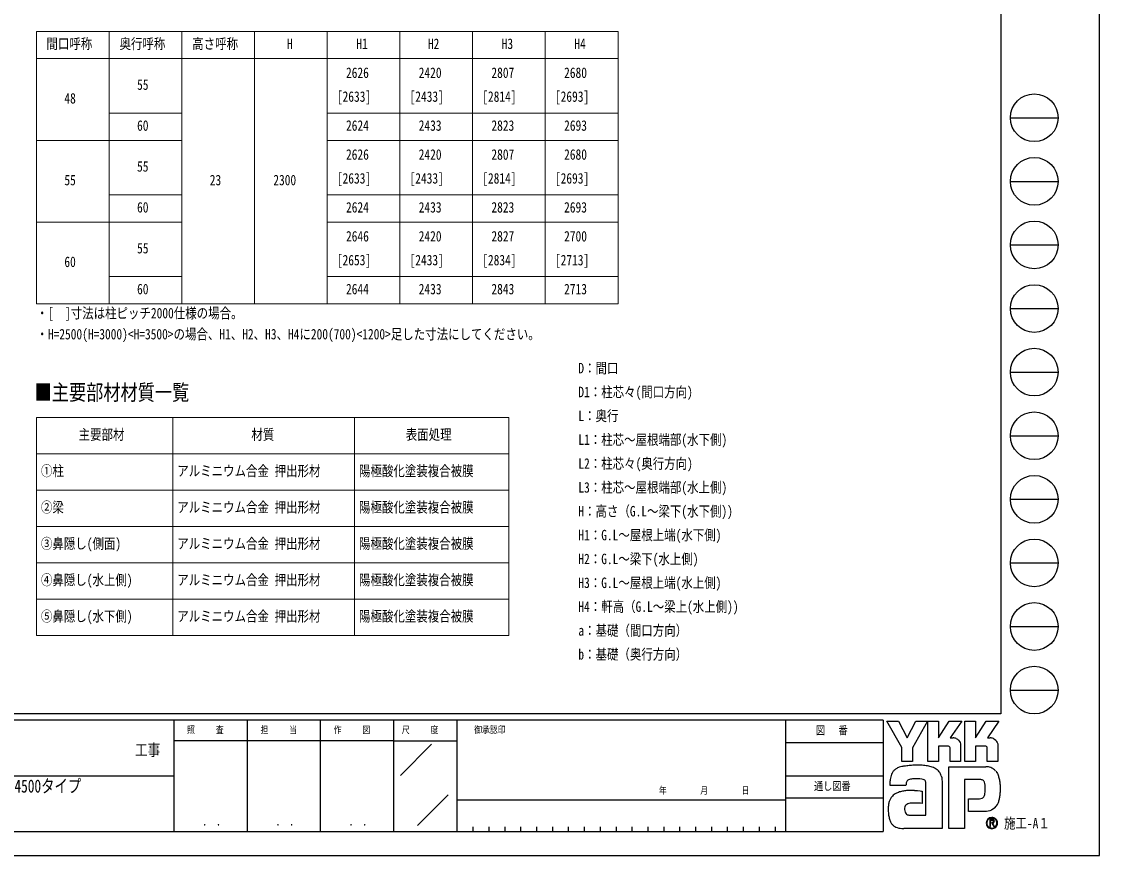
# Model space of a CAD drawing. Units: millimetres, scale not verified. Extents: x -14718 to 14718, y -10395 to 10395.
# Drawn here: x 2856 to 14718, y -10395 to -1216 of the extents above; entities that cross this region are included whole.
import ezdxf
from ezdxf.enums import TextEntityAlignment as Align

# ---------------------------------------------------------------- set-up
doc = ezdxf.new("R2010")
doc.units = ezdxf.units.MM
doc.header["$LTSCALE"] = 40
doc.layers.add('0-1_TABLE1', color=7, linetype='Continuous', lineweight=18)
doc.layers.add('0-2_USER1', color=3, linetype='Continuous')
doc.layers.add('0-8_YKK_ZWAK', color=7, linetype='Continuous')
doc.styles.add('ＭＳ ゴシック', font='')
doc.styles.get('ＭＳ ゴシック').set_extended_font_data('MS Gothic')

msp = doc.modelspace()

# ---------------------------------------------------------------- linework, layer by layer
at = {"layer": '0-1_TABLE1'}
for p, q in [((3019.57, -1324), (9419.57, -1324)), ((3019.57, -1324), (3019.57, -4324)), ((3819.57, -1324), (3819.57, -4324)), ((4619.57, -1324), (4619.57, -4324)), ((5419.57, -1324), (5419.57, -4324)), ((6219.57, -1324), (6219.57, -4324)), ((7019.57, -1324), (7019.57, -4324)), ((7819.57, -1324), (7819.57, -4324)), ((8619.57, -1324), (8619.57, -4324)), ((9419.57, -1324), (9419.57, -4324)), ((3019.57, -1624), (9419.57, -1624)), ((3819.57, -2224), (4619.57, -2224)), ((6219.57, -2224), (9419.57, -2224)), ((3019.57, -2524), (4619.57, -2524)), ((6219.57, -2524), (9419.57, -2524)), ((3819.57, -3124), (4619.57, -3124)), ((6219.57, -3124), (9419.57, -3124)), ((3019.57, -3424), (4619.57, -3424)), ((6219.57, -3424), (9419.57, -3424)), ((3819.57, -4024), (4619.57, -4024)), ((6219.57, -4024), (9419.57, -4024)), ((3019.57, -4324), (9419.57, -4324)), ((3019.57, -5575.5), (8219.57, -5575.5)), ((3019.57, -5575.5), (3019.57, -7975.5)), ((4519.57, -5575.5), (4519.57, -7975.5)), ((6519.57, -5575.5), (6519.57, -7975.5)), ((8219.57, -5575.5), (8219.57, -7975.5)), ((3019.57, -5975.5), (8219.57, -5975.5)), ((3019.57, -6375.5), (8219.57, -6375.5)), ((3019.57, -6775.5), (8219.57, -6775.5)), ((3019.57, -7175.5), (8219.57, -7175.5)), ((3019.57, -7575.5), (8219.57, -7575.5)), ((3019.57, -7975.5), (8219.57, -7975.5))]:
    msp.add_line(p, q, dxfattribs=at)
at = {"layer": '0-8_YKK_ZWAK'}
for p, q in [((13632.57, 9712.5), (13632.57, -8837.5)), ((13737.57, -2275), (14262.57, -2275)), ((13737.57, -2975), (14262.57, -2975)), ((13737.57, -3675), (14262.57, -3675)), ((13737.57, -4375), (14262.57, -4375)), ((13737.57, -5075), (14262.57, -5075)), ((13737.57, -5775), (14262.57, -5775)), ((13737.57, -6475), (14262.57, -6475)), ((13737.57, -7175), (14262.57, -7175)), ((13737.57, -7875), (14262.57, -7875)), ((13737.57, -8575), (14262.57, -8575)), ((13632.57, -8837.5), (-13667.43, -8837.5)), ((4532.57, -8907.5), (-17.43, -8907.5)), ((5337.57, -8907.5), (5337.57, -10132.5)), ((6142.57, -8907.5), (6142.57, -10132.5)), ((6947.57, -8907.5), (6947.57, -10132.5)), ((7647.57, -8907.5), (6947.57, -8907.5)), ((11261.32, -8907.5), (7647.57, -8907.5)), ((7647.57, -8907.5), (7647.57, -10132.5)), ((11261.32, -8907.5), (11261.32, -10132.5)), ((12337.57, -8907.5), (11261.32, -8907.5)), ((12337.57, -8907.5), (12337.57, -10132.5)), ((6947.57, -9135), (4532.57, -9135)), ((6947.57, -9135), (7647.57, -9135)), ((7024.87, -9514.02), (7367.63, -9171.25)), ((11261.32, -9152.5), (12337.57, -9152.5)), ((-17.43, -9520), (4532.57, -9520)), ((11261.32, -9520), (12337.57, -9520)), ((7212.35, -10065.96), (7549.12, -9729.19)), ((7647.57, -9782.5), (11261.32, -9782.5)), ((12337.57, -9765), (11261.32, -9765)), ((7822.57, -10080), (7822.57, -10132.5)), ((7997.57, -10080), (7997.57, -10132.5)), ((8172.57, -10080), (8172.57, -10132.5)), ((8347.57, -10080), (8347.57, -10132.5)), ((8522.57, -10080), (8522.57, -10132.5)), ((8697.57, -10080), (8697.57, -10132.5)), ((8872.57, -10080), (8872.57, -10132.5)), ((9047.57, -10080), (9047.57, -10132.5)), ((9222.57, -10080), (9222.57, -10132.5)), ((9397.57, -10080), (9397.57, -10132.5)), ((9572.57, -10080), (9572.57, -10132.5)), ((9747.57, -10080), (9747.57, -10132.5)), ((9922.57, -10080), (9922.57, -10132.5)), ((10097.57, -10080), (10097.57, -10132.5)), ((10272.57, -10080), (10272.57, -10132.5)), ((10447.57, -10080), (10447.57, -10132.5)), ((10622.57, -10080), (10622.57, -10132.5)), ((10797.57, -10080), (10797.57, -10132.5)), ((10972.57, -10080), (10972.57, -10132.5)), ((11147.57, -10080), (11147.57, -10132.5)), ((13577.08, -9995.02), (13577.08, -9995.02)), ((-17.43, -10132.5), (4532.57, -10132.5)), ((4532.57, -10132.5), (6947.57, -10132.5)), ((6947.57, -10132.5), (7647.57, -10132.5)), ((7647.57, -10132.5), (11261.32, -10132.5)), ((11261.32, -10132.5), (12337.57, -10132.5)), ((13533.36, -10093.93), (13533.36, -10093.93))]:
    msp.add_line(p, q, dxfattribs=at)
for points in [[(-14717.5, -10395), (14717.5, -10395), (14717.5, 10395), (-14717.5, 10395)], [(12376.07, -8918), (12504.91, -8918), (12601.65, -9100.35), (12698.14, -8918), (12827.07, -8918), (12661.85, -9211.97), (12661.85, -9359.47), (12544.34, -9359.47), (12544.34, -9208)]]:
    msp.add_lwpolyline(points, close=True, dxfattribs=at)
for points in [[(6947.57, -8907.5), (4532.57, -8907.5), (4532.57, -10132.5)], [(13056.91, -9193.13), (12945.69, -9193.13), (12945.69, -9359.34), (12827.2, -9359.34), (12827.2, -8918), (12945.69, -8918), (12945.69, -9098.55), (13062.24, -8918), (13201.44, -8918), (13076.56, -9100.74), (13080.98, -9100.74), (13085.87, -9100.74), (13090.88, -9100.74), (13095.71, -9100.74), (13100.03, -9100.74), (13103.51, -9100.74), (13105.84, -9100.74), (13106.68, -9100.74)], [(13466.29, -9193.13), (13355.19, -9193.13), (13355.19, -9359.47), (13236.64, -9359.47), (13236.64, -8918), (13355.19, -8918), (13355.19, -9098.55), (13471.61, -8918), (13610.81, -8918), (13485.93, -9100.74), (13490.4, -9100.74), (13495.31, -9100.74), (13500.33, -9100.74), (13505.15, -9100.74), (13509.45, -9100.74), (13512.91, -9100.74), (13515.22, -9100.74), (13516.06, -9100.74)], [(13140.77, -9107.75), (13154.92, -9115.83), (13166.9, -9126.37), (13176.54, -9138.92), (13183.64, -9153.02), (13188.04, -9168.24), (13189.54, -9184.12), (13189.54, -9359.76), (13073.94, -9359.76), (13073.94, -9209.93)], [(13550.19, -9107.75), (13564.38, -9115.83), (13576.41, -9126.37), (13586.09, -9138.92), (13593.24, -9153.02), (13597.66, -9168.24), (13599.18, -9184.12), (13599.18, -9359.47), (13483.31, -9359.47), (13483.31, -9209.93)], [(13401.04, -9560.27), (13234.18, -9560.27), (13234.18, -10097.5), (13059.31, -10097.5), (13059.31, -9417.77), (13465.73, -9417.77)], [(13575.5, -9465.79), (13586.9, -9480.19), (13595.45, -9494.13), (13601.41, -9506.75)], [(12616.79, -9563.09), (12608.65, -9567.67), (12602.31, -9573.26), (12597.51, -9579.79), (12594.02, -9587.18), (12591.62, -9595.36), (12590.06, -9604.24), (12589.12, -9613.76), (12588.55, -9623.84), (12413.61, -9624.26), (12414.12, -9600.33), (12415.09, -9573.45)], [(12976.98, -9517.08), (12981.95, -9537.16), (12984.76, -9558.65), (12985.65, -9581.55), (12985.65, -10097.5), (12563.43, -10097.5)], [(12683.81, -9679.35), (12716.93, -9681.53), (12742.96, -9684.45), (12759.99, -9687.18), (12766.09, -9688.81), (12766.09, -9822.65), (12746.73, -9820.61), (12725.5, -9819.46), (12703.76, -9819.02), (12682.9, -9819.08), (12664.29, -9819.47), (12649.29, -9819.98), (12639.29, -9820.43), (12635.65, -9820.62), (12620.52, -9823.39), (12607.47, -9827.72), (12596.51, -9833.64), (12587.63, -9841.19), (12580.84, -9850.39), (12576.14, -9861.27), (12573.53, -9873.85), (12573, -9888.17), (12574.67, -9903.91), (12578.01, -9916.93), (12582.82, -9927.46), (12588.89, -9935.76), (12596.01, -9942.08), (12603.97, -9946.67), (12612.56, -9949.77), (12621.56, -9951.63), (12807.42, -9951.63), (12807.42, -9607.76), (12807.47, -9600.94), (12807.12, -9594.28), (12806.24, -9587.85), (12804.75, -9581.76), (12802.52, -9576.09), (12799.45, -9570.92), (12795.43, -9566.34), (12790.36, -9562.44)], [(12790.36, -9562.44), (12779.46, -9558.16), (12762.03, -9554.53), (12739.79, -9551.86), (12714.48, -9550.43), (12687.79, -9550.54), (12661.47, -9552.49)], [(13460.39, -9663.49), (13460.17, -9641.21), (13459.11, -9621.14), (13456.6, -9603.52), (13452.03, -9588.57)], [(13560.97, -9873.4), (13544.82, -9885.95), (13528.01, -9895.82), (13510.64, -9903.18), (13492.85, -9908.22), (13474.77, -9911.11), (13456.52, -9912.03), (13276.76, -9912.03), (13276.76, -9770.82), (13378.13, -9770.82), (13396.82, -9770.56), (13413.25, -9768.97), (13427.35, -9764.83)], [(13561.12, -10019.09), (13561.04, -10017.04), (13560.78, -10015.06), (13560.36, -10013.17), (13559.77, -10011.36), (13559.01, -10009.64), (13558.09, -10008.03), (13557.02, -10006.53), (13555.78, -10005.14), (13554.16, -10003.71), (13552.36, -10002.46), (13550.39, -10001.4), (13548.26, -10000.52), (13545.97, -9999.84), (13543.54, -9999.35), (13540.97, -9999.05), (13538.27, -9998.95), (13511.74, -9998.95), (13511.74, -10076.99), (13519.76, -10076.99), (13519.76, -10006.91), (13538.27, -10006.91), (13540.18, -10006.97), (13541.98, -10007.16), (13543.66, -10007.47), (13545.22, -10007.9), (13546.65, -10008.45), (13547.95, -10009.11), (13549.11, -10009.89), (13550.13, -10010.78)], [(13553.26, -10019.09), (13552.77, -10022.84), (13551.43, -10025.8), (13549.41, -10028.05), (13546.91, -10029.69), (13544.1, -10030.8), (13541.17, -10031.49), (13538.29, -10031.84), (13535.65, -10031.93), (13528.71, -10031.93), (13532.21, -10037.89), (13555.13, -10077.25), (13564.3, -10077.25), (13542.2, -10039.37), (13544.27, -10038.96), (13546.24, -10038.43), (13548.12, -10037.8), (13549.88, -10037.06), (13551.54, -10036.21), (13553.08, -10035.25), (13554.49, -10034.19), (13555.78, -10033.01)]]:
    msp.add_lwpolyline(points, dxfattribs=at)
for centre in [(14000.07, -2275), (14000.07, -2975), (14000.07, -3675), (14000.07, -4375), (14000.07, -5075), (14000.07, -5775), (14000.07, -6475), (14000.07, -7175), (14000.07, -7875), (14000.07, -8575)]:
    msp.add_circle(centre, 262.5, dxfattribs=at)
for centre, radius, start, end in [((13106.86, -9188.16), 87.42, 78.26798, 90.11215), ((13108.11, -9181.8), 80.94, 66.19963, 78.22058), ((13516.23, -9188.32), 87.58, 78.27851, 90.10826), ((13517.43, -9182.18), 81.32, 66.2483, 78.23226), ((13057.53, -9209.53), 16.41, 358.57817, 92.1683), ((13466.98, -9209.45), 16.33, 358.29941, 92.43455), ((12570.62, -9559.51), 152.53, 152.2125, 163.4865), ((12547.28, -9547.44), 126.25, 138.03852, 152.12015), ((12547.26, -9548.03), 126.64, 122.60463, 137.83438), ((12564, -9575.11), 158.47, 108.37421, 122.42809), ((12590.52, -9669.42), 256.38, 100.93159, 107.35499), ((12677.19, -10089.86), 685.64, 97.86054, 101.37938), ((12717.87, -10372.53), 971.23, 94.90201, 97.9576), ((12720.64, -10395.16), 994, 91.6169, 94.94971), ((12716.79, -10234.21), 833.01, 87.51794, 91.66439), ((12727.61, -10002.22), 600.77, 81.92631, 87.59083), ((12759.56, -9783.31), 379.54, 73.67137, 82.05943), ((12806.94, -9624.71), 214.03, 60.60528, 73.9085), ((12826.34, -9586.03), 170.81, 52.17347, 59.90542), ((12843.69, -9563.57), 142.43, 43.55042, 52.14561), ((12853.25, -9554.33), 129.14, 34.48659, 43.50182), ((12853.31, -9554.13), 128.97, 25.58915, 34.43128), ((13459.09, -9604.75), 187.09, 78.73198, 87.96551), ((13464.58, -9576.69), 158.51, 69.03034, 78.69541), ((13469.69, -9563.05), 143.94, 59.39484, 68.9885), ((13472.06, -9558.9), 139.16, 50.3012, 59.3616), ((13471.19, -9559.88), 140.47, 42.05209, 50.28551), ((12732.32, -9591.6), 317.75, 171.55622, 176.72493), ((12624.64, -9575.53), 208.88, 163.48385, 171.57982), ((12662.97, -9672.7), 118.94, 102.4979, 112.84632), ((12685.98, -9771.98), 220.85, 96.37207, 102.75341), ((12841.84, -9559.51), 141.65, 17.43089, 25.54591), ((13402, -9646.04), 85.77, 77.94572, 90.63794), ((13409.45, -9611.06), 50.01, 60.20991, 77.92418), ((13414.28, -9601.97), 39.72, 39.8078, 59.75378), ((13407.49, -9607.16), 48.26, 22.65544, 39.38165), ((13401.82, -9599.84), 220.22, 14.76267, 25.00486), ((13266.76, -9636.65), 360.21, 7.9139, 14.95041), ((13131.85, -9656.27), 496.54, 2.54376, 8.01251), ((12550.56, -9850.8), 155.81, 120.60724, 130.53081), ((12567.15, -9879.01), 188.53, 112.58838, 120.58162), ((12589.48, -9932.65), 246.63, 106.61303, 112.59024), ((12624.58, -10050.65), 369.75, 99.87193, 106.59825), ((12644.25, -10161.45), 482.28, 94.78469, 99.91711), ((12653.83, -10271.7), 592.94, 90.80099, 94.81812), ((12655.28, -10353.79), 675.05, 87.57779, 90.82714), ((13370.17, -9705.98), 86.9, 334.00676, 347.34989), ((13273.74, -9683.65), 185.88, 347.14308, 355.40008), ((13062.71, -9665.52), 397.69, 355.2339, 0.29193), ((13076.59, -9661.76), 551.86, 352.8937, 357.82206), ((13054.52, -9660.34), 573.97, 357.76419, 2.60674), ((12631.44, -9872.43), 238.02, 164.97537, 174.56739), ((12573.6, -9857.01), 178.16, 153.89178, 164.94341), ((12547.25, -9844.34), 148.92, 142.04688, 153.80771), ((12542.16, -9840.7), 142.67, 130.60221, 141.94427), ((13411.02, -9728), 40.29, 293.91672, 314.09376), ((13405.52, -9723.15), 47.6, 314.78099, 333.92928), ((13423.95, -9724), 202.9, 318.67367, 325.29112), ((13476.26, -9762.99), 137.72, 326.23251, 339.61931), ((13346.92, -9712.91), 276.41, 339.22498, 347.31457), ((13192.02, -9676.77), 435.46, 347.15166, 352.97565), ((12733.47, -9882.2), 340.51, 174.55588, 182.47272), ((12923.74, -9879.21), 530.77, 181.90948, 187.89042), ((12700.42, -9910.62), 305.25, 187.80471, 196.36971), ((13444.3, -9741.85), 175.83, 311.57033, 318.66243), ((12582.52, -9945.45), 182.31, 196.3102, 208.20993), ((12531.17, -9972.78), 124.15, 208.29777, 223.35561), ((12519.59, -9982.97), 108.73, 223.64205, 239.63663), ((12529.2, -9965.48), 128.68, 239.8785, 253.65355), ((13533.08, -10038.73), 61.37, 179.86065, 225.14399), ((13533.46, -10038.66), 61.74, 90.09157, 179.92363), ((13533.07, -10038.46), 54.9, 134.8007, 180.12175), ((13532.85, -10038.82), 54.68, 179.75513, 225.29722), ((13533.37, -10038.74), 61.57, 224.94536, 269.98445), ((13533.23, -10038.15), 54.8, 89.86602, 135.149), ((13533.25, -10039.31), 54.62, 224.62822, 270.10973), ((13533.45, -10038.55), 61.63, 44.93442, 90.08536), ((13533.47, -10038.57), 55.21, 45.03108, 90.11509), ((13533.27, -10038.49), 55.44, 270.09072, 359.90926), ((13533.37, -10038.43), 61.88, 269.98802, 314.93777), ((13541.53, -10018.76), 11.73, 358.3894, 42.86139), ((13541.76, -10019.65), 19.37, 316.37674, 1.6565), ((13533.51, -10038.59), 55.2, 0.00643, 45.07115), ((13533.94, -10038.36), 61.15, 359.78949, 45.13288), ((13533.79, -10038.83), 61.3, 314.92572, 0.23508), ((12546.8, -9905.03), 191.64, 253.69102, 263.74909), ((12561.7, -9772.34), 325.16, 263.68487, 270.30455)]:
    msp.add_arc(centre, radius, start, end, dxfattribs=at)

# ---------------------------------------------------------------- texts
at = {"layer": '0-1_TABLE1', "style": 'ＭＳ ゴシック', "width": 0.8}
for s, p in [('間口呼称', (3129.77, -1552.75)), ('奥行呼称', (3933.97, -1552.75)), ('高さ呼称', (4733.97, -1552.75)), ('H', (5777.57, -1552.75)), (' H1', (6476.77, -1552.75)), ('H2', (7327.17, -1552.75)), (' H3', (8076.77, -1552.75)), (' H4', (8876.77, -1552.75)), ('2626', (6426.37, -1871.5)), ('2420', (7226.37, -1871.5)), ('2807', (8026.37, -1871.5)), ('2680', (8826.37, -1871.5)), ('55', (4127.17, -2002.75)), ('48', (3327.17, -2152.75)), ('[2633]', (6325.57, -2134)), ('[2433]', (7125.57, -2134)), ('[2814]', (7925.57, -2134)), ('[2693]', (8725.57, -2134)), ('60', (4127.17, -2452.75)), ('2624', (6426.37, -2452.75)), ('2433', (7226.37, -2452.75)), ('2823', (8026.37, -2452.75)), ('2693', (8826.37, -2452.75)), ('2626', (6426.37, -2771.5)), ('2420', (7226.37, -2771.5)), ('2807', (8026.37, -2771.5)), ('2680', (8826.37, -2771.5)), ('55', (4127.17, -2902.75)), ('55', (3327.17, -3052.75)), ('23', (4927.17, -3052.75)), ('2300', (5626.37, -3052.75)), ('[2633]', (6325.57, -3034)), ('[2433]', (7125.57, -3034)), ('[2814]', (7925.57, -3034)), ('[2693]', (8725.57, -3034)), ('60', (4127.17, -3352.75)), ('2624', (6426.37, -3352.75)), ('2433', (7226.37, -3352.75)), ('2823', (8026.37, -3352.75)), ('2693', (8826.37, -3352.75)), ('2646', (6426.37, -3671.5)), ('2420', (7226.37, -3671.5)), ('2827', (8026.37, -3671.5)), ('2700', (8826.37, -3671.5)), ('55', (4127.17, -3802.75)), ('[2653]', (6325.57, -3934)), ('[2433]', (7125.57, -3934)), ('[2834]', (7925.57, -3934)), ('[2713]', (8725.57, -3934)), ('60', (3327.17, -3952.75)), ('60', (4127.17, -4252.75)), ('2644', (6426.37, -4252.75)), ('2433', (7226.37, -4252.75)), ('2843', (8026.37, -4252.75)), ('2713', (8826.37, -4252.75)), ('主要部材', (3483.97, -5854.25)), ('材質', (5385.17, -5854.25)), ('表面処理', (7083.97, -5854.25)), ('①柱', (3069.57, -6254.25)), ('アルミニウム合金 押出形材', (4569.57, -6254.25)), ('陽極酸化塗装複合被膜', (6569.57, -6254.25)), ('②梁', (3069.57, -6654.25)), ('アルミニウム合金 押出形材', (4569.57, -6654.25)), ('陽極酸化塗装複合被膜', (6569.57, -6654.25)), ('③鼻隠し(側面)', (3069.57, -7054.25)), ('アルミニウム合金 押出形材', (4569.57, -7054.25)), ('陽極酸化塗装複合被膜', (6569.57, -7054.25)), ('④鼻隠し(水上側)', (3069.57, -7454.25)), ('アルミニウム合金 押出形材', (4569.57, -7454.25)), ('陽極酸化塗装複合被膜', (6569.57, -7454.25)), ('⑤鼻隠し(水下側)', (3069.57, -7854.25)), ('アルミニウム合金 押出形材', (4569.57, -7854.25)), ('陽極酸化塗装複合被膜', (6569.57, -7854.25))]:
    msp.add_text(s, height=115.5, dxfattribs=at).set_placement(p, align=Align.BOTTOM_LEFT)
at = {"layer": '0-2_USER1', "style": 'ＭＳ ゴシック'}
for s, height, width, p in [('・[\u3000]寸法は柱ピッチ2000仕様の場合。', 115.5, 0.8, (3019.57, -4517.69)), ('・H=2500(H=3000)<H=3500>の場合、H1、H2、H3、H4に200(700)<1200>足した寸法にしてください。', 115.5, 0.8, (3019.57, -4749.09)), ('D：間口', 115.5, 0.8, (8983.23, -5123.27)), ('■主要部材材質一覧', 173.2, 0.8, (3000.24, -5435.94)), ('D1：柱芯々(間口方向)', 115.5, 0.8, (8983.23, -5385.77)), ('L：奥行', 115.5, 0.8, (8983.23, -5648.27)), ('L1：柱芯～屋根端部(水下側)', 115.5, 0.8, (8983.23, -5910.77)), ('L2：柱芯々(奥行方向)', 115.5, 0.8, (8983.23, -6173.27)), ('L3：柱芯～屋根端部(水上側)', 115.5, 0.8, (8983.23, -6435.77)), ('H：高さ（G.L～梁下(水下側))', 115.5, 0.8, (8983.23, -6698.27)), ('H1：G.L～屋根上端(水下側)', 115.5, 0.8, (8983.23, -6960.77)), ('H2：G.L～梁下(水上側)', 115.5, 0.8, (8983.23, -7223.27)), ('H3：G.L～屋根上端(水上側)', 115.5, 0.8, (8983.23, -7485.77)), ('H4：軒高（G.L～梁上(水上側))', 115.5, 0.8, (8983.23, -7748.27)), ('a：基礎（間口方向）', 115.5, 0.8, (8983.23, -8010.77)), ('b：基礎（奥行方向）', 115.5, 0.8, (8983.23, -8273.27)), ('カーポート ジーポートPro/ProG 4500タイプ', 143.7, 0.75, (574.49, -9746))]:
    msp.add_text(s, height=height, dxfattribs=dict(at, width=width)).set_placement(p, align=Align.BOTTOM_LEFT)
at = {"layer": '0-8_YKK_ZWAK', "style": 'ＭＳ ゴシック', "width": 0.8}
for s, height, p in [('照     査', 76.98, (4677.47, -9073.75)), ('担     当', 76.98, (5485.27, -9073.75)), ('作     図', 76.98, (6290.27, -9073.75)), ('尺     度', 76.98, (7039.97, -9073.75)), ('御承認印', 76.98, (7836.98, -9073.75)), ('図\u3000 番', 89.81, (11596.91, -9091.25)), ('工事', 128.3, (4103.17, -9336.13)), ('通し図番', 89.81, (11577.31, -9703.75)), ('年        月        日', 76.98, (9869.67, -9741.25)), ('． ．', 90.71, (4847.5, -10095.23)), ('． ．', 90.71, (5652.5, -10095.23)), ('． ．', 90.71, (6457.5, -10095.23)), ('施工-A１', 115.5, (13667.57, -10132.5))]:
    msp.add_text(s, height=height, dxfattribs=at).set_placement(p, align=Align.BOTTOM_LEFT)

doc.saveas('drawing.dxf')
